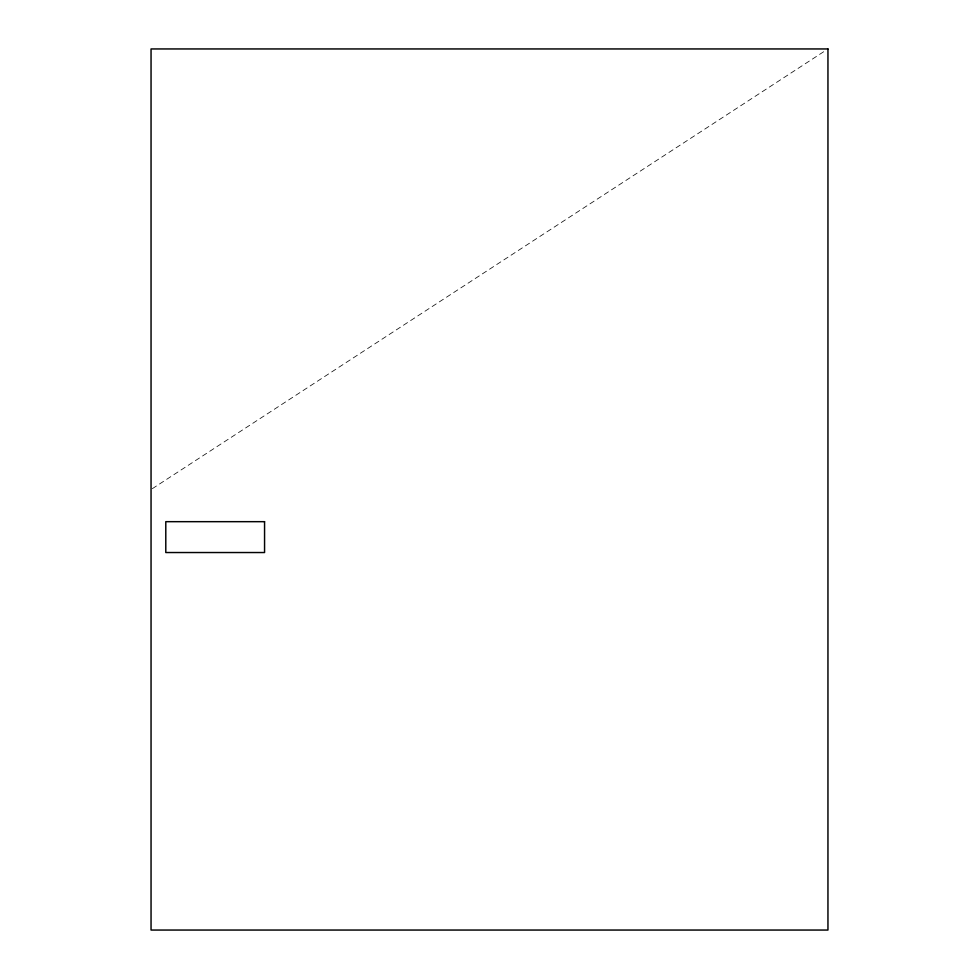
<?xml version="1.0" encoding="UTF-8"?>
<svg xmlns="http://www.w3.org/2000/svg" width="979" height="979" viewBox="0 0 979 979"><rect width="100%" height="100%" fill="white"/><g stroke="black" fill="none" stroke-linecap="round" stroke-linejoin="round"><path stroke-width="0.73" stroke-dasharray="4.89 3.67" d="M152.332 488.668L824.098 51.459"/><path stroke-width="1.47" d="M827.953 48.95L151.047 48.95L151.047 930.05L827.953 930.05L827.953 48.95M264.563 521.672L165.794 521.672L165.794 552.535L264.563 552.535L264.563 521.672"/></g></svg>
